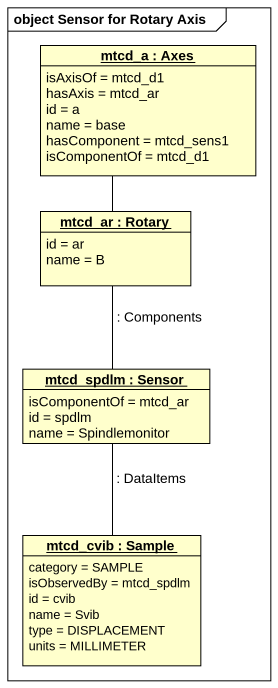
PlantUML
@startuml
mainframe object Sensor for Rotary Axis
hide circle
hide empty members
object "mtcd_a : Axes" as mtcd_a {
  isAxisOf = mtcd_d1
  hasAxis = mtcd_ar
  id = a
  name = base
  hasComponent = mtcd_sens1
  isComponentOf = mtcd_d1
}
object "mtcd_ar : Rotary" as mtcd_ar {
  id = ar
  name = B
}
object "mtcd_spdlm : Sensor" as mtcd_spdlm {
  isComponentOf = mtcd_ar
  id = spdlm
  name = Spindlemonitor
}
object "mtcd_cvib : Sample" as mtcd_cvib {
  category = SAMPLE
  isObservedBy = mtcd_spdlm
  id = cvib
  name = Svib
  type = DISPLACEMENT
  units = MILLIMETER
}
mtcd_a -- mtcd_ar
mtcd_ar -- mtcd_spdlm : : Components
mtcd_spdlm -- mtcd_cvib : : DataItems
@enduml
